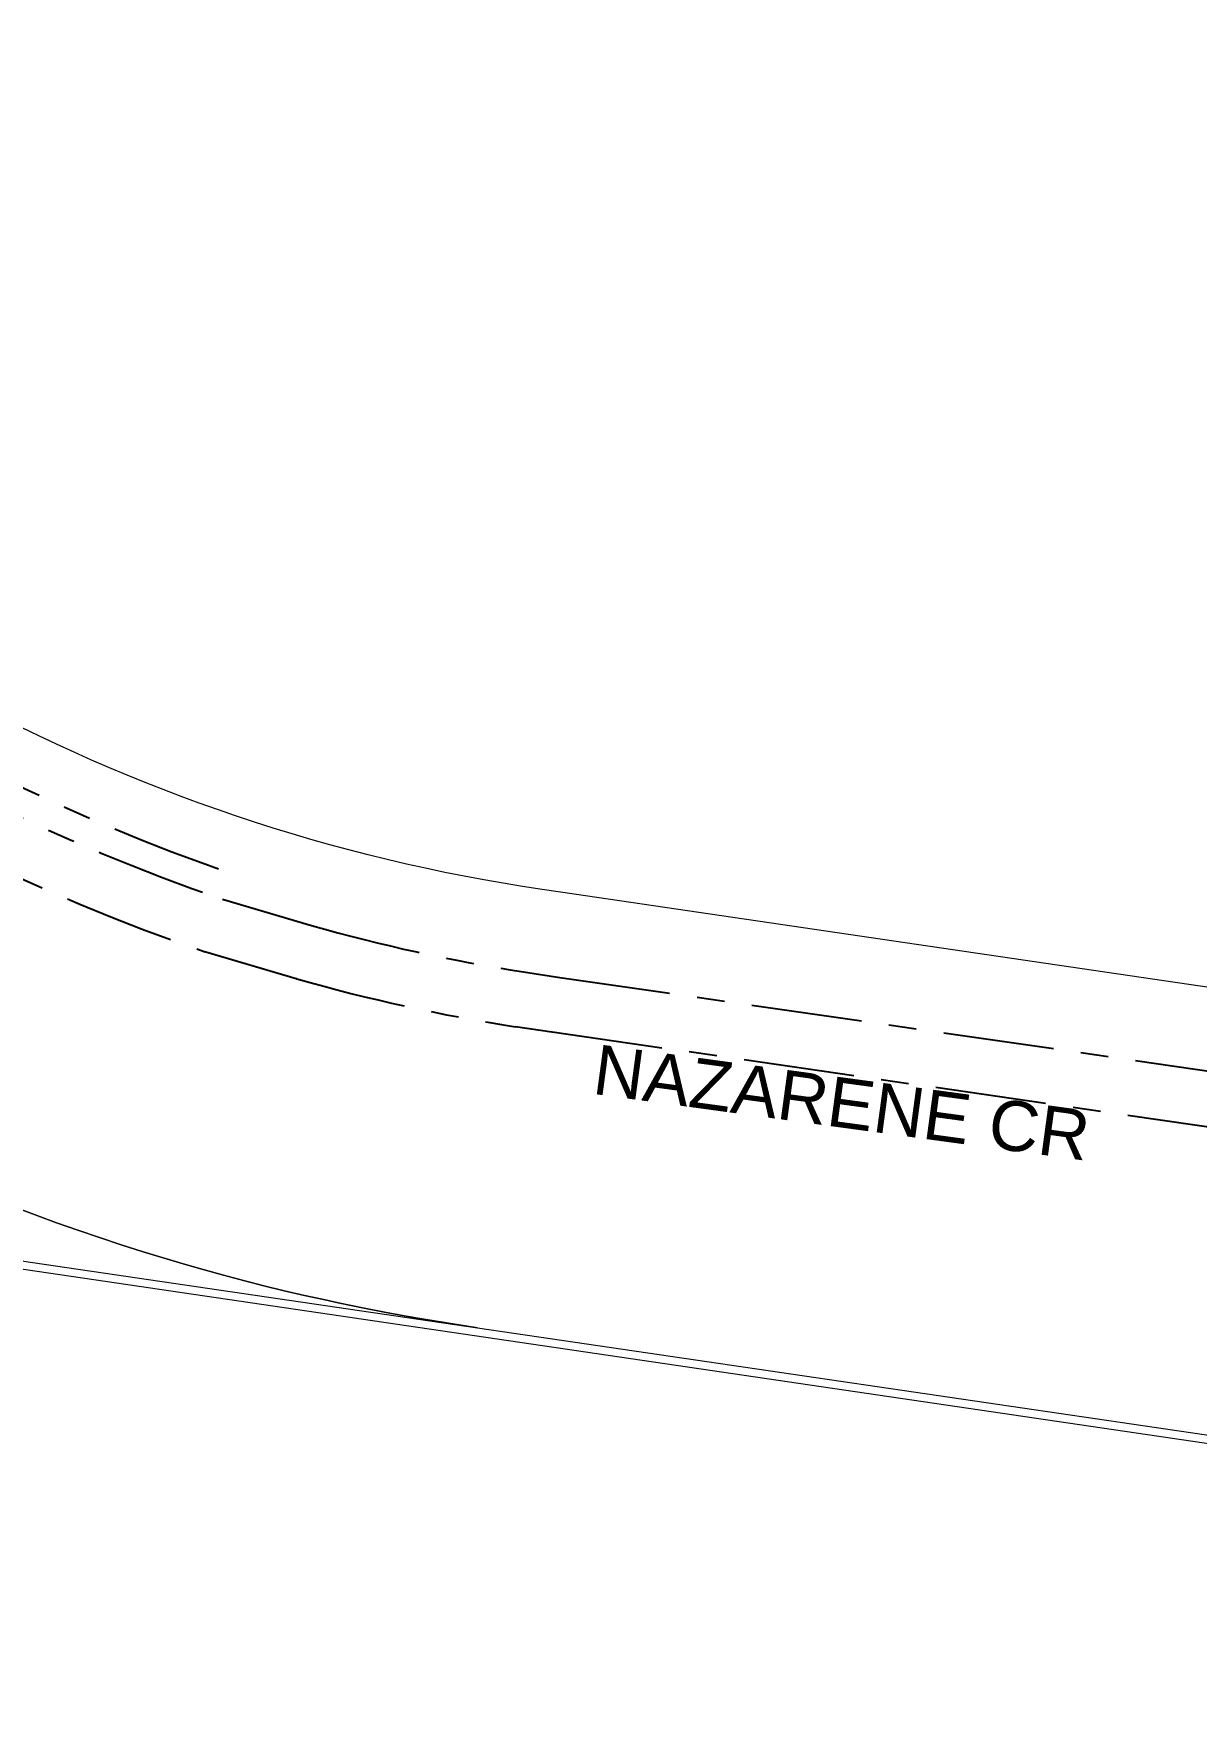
# Model space of a CAD drawing. Header units: metres. Extents: x 302924 to 304532, y 6268290 to 6269135.
# Drawn here: x 304257.1 to 304299.1, y 6268519.4 to 6268580.1 of the extents above; entities that cross this region are included whole.
import ezdxf

# ---------------------------------------------------------------- set-up
doc = ezdxf.new("R2010")
doc.units = ezdxf.units.M
doc.linetypes.add('Cable Exist UG', pattern=[7, 4, -1, 1, -1])
for name, color, linetype, lineweight in [('_User Miscellaneous1', 30, 'Continuous', 13), ('_User Miscellaneous5', 121, 'Continuous', 13), ('_User_HV_Exist', 1, 'Continuous', 35), ('_User_LV_Exist', 5, 'Continuous', 35), ('Cadastre Roads_SP_EXT', 218, 'Continuous', 15), ('Mains_HV_EXT', 13, 'Continuous', 25), ('Mains_LV_EXT', 163, 'Continuous', 25)]:
    doc.layers.add(name, color=color, linetype=linetype, lineweight=lineweight)
doc.styles.get("Standard").update_dxf_attribs({"font": 'arial.ttf'})

msp = doc.modelspace()

# ---------------------------------------------------------------- linework, layer by layer
at = {"layer": '_User Miscellaneous5', "linetype": 'Continuous', "transparency": 33554597}
msp.add_lwpolyline([(304491.222, 6268501.005), (304171.417, 6268548.046), (304162.321, 6268486.148), (304483.826, 6268438.112), (304491.222, 6268501.005)], close=True, dxfattribs=at)
msp.add_lwpolyline([(304207.5252, 6268543.0329), (304273.1497, 6268533.3904), (304271.2057, 6268533.7007), (304271.2057, 6268533.7007), (304270.4984, 6268533.8245), (304269.7875, 6268533.9572), (304269.0554, 6268534.1013), (304268.5831, 6268534.1931), (304268.1131, 6268534.2919), (304267.6455, 6268534.3986), (304266.9074, 6268534.5606), (304266.1707, 6268534.7325), (304265.4356, 6268534.9113), (304264.7028, 6268535.0963), (304263.9731, 6268535.2912), (304263.2451, 6268535.4921), (304262.5185, 6268535.7), (304261.7958, 6268535.9169), (304261.074, 6268536.1399), (304260.2867, 6268536.3903), (304259.5001, 6268536.6477), (304258.7207, 6268536.9132), (304257.9429, 6268537.1867), (304257.1734, 6268537.4653), (304256.4068, 6268537.754)], dxfattribs=at)
at = {"layer": 'Cadastre Roads_SP_EXT', "linetype": 'Continuous'}
for points in [[(304301.3713, 6268545.4091), (304289.0038, 6268547.2277), (304276.6362, 6268549.0462), (304275.479, 6268549.2164), (304274.7753, 6268549.3244), (304274.0722, 6268549.4393), (304273.3715, 6268549.5622), (304272.6714, 6268549.6941), (304271.9736, 6268549.833), (304271.2765, 6268549.9798), (304270.5818, 6268550.1337), (304269.8886, 6268550.2965), (304269.1968, 6268550.4663), (304268.5074, 6268550.6442), (304267.8204, 6268550.83), (304267.1348, 6268551.0239), (304266.4516, 6268551.2247), (304265.7708, 6268551.4335), (304265.093, 6268551.6494), (304264.4169, 6268551.8733), (304263.7572, 6268552.0994), (304263.1007, 6268552.3336), (304262.4466, 6268552.5738), (304261.7949, 6268552.822), (304261.1463, 6268553.0773), (304260.5001, 6268553.3396), (304259.8569, 6268553.6088), (304259.2171, 6268553.8852), (304258.5804, 6268554.1685), (304257.9469, 6268554.4589), (304257.3157, 6268554.7563), (304256.6886, 6268555.0597)], [(304256.4069, 6268537.754), (304257.1733, 6268537.4653), (304257.9429, 6268537.1867), (304258.7207, 6268536.9131), (304259.5, 6268536.6477), (304260.2866, 6268536.3903), (304261.074, 6268536.1399), (304261.7959, 6268535.917), (304262.5185, 6268535.7), (304263.245, 6268535.4921), (304263.9731, 6268535.2911), (304264.7028, 6268535.0963), (304265.4355, 6268534.9113), (304266.1707, 6268534.7324), (304266.9073, 6268534.5606), (304267.6455, 6268534.3986), (304268.1132, 6268534.2919), (304268.5831, 6268534.1931), (304269.0555, 6268534.1013), (304269.7874, 6268533.9571), (304270.4983, 6268533.8245), (304271.2057, 6268533.7008), (304273.1497, 6268533.3905), (304308.5628, 6268528.1986)]]:
    msp.add_lwpolyline(points, dxfattribs=at)
at = {"layer": 'Mains_HV_EXT', "linetype": 'Cable Exist UG'}
for points in [[(304265.634, 6268626.5732), (304264.7005, 6268624.656), (304264.7005, 6268624.656), (304260.0652, 6268625.2049), (304260.0652, 6268625.2049), (304258.3459, 6268613.4887), (304256.9889, 6268604.0449), (304255.4447, 6268594.4617), (304253.5035, 6268582.1902), (304253.5035, 6268582.1902, -0.1096061), (304247.8683, 6268571.1612), (304247.8683, 6268571.1612), (304244.8541, 6268567.4263), (304246.054, 6268557.9553), (304247.1867, 6268557.1955), (304247.1867, 6268557.1955, 0.0651815), (304263.9455, 6268548.8606), (304263.9455, 6268548.8606), (304267.1606, 6268547.9132), (304267.1606, 6268547.9132, 0.0305301), (304274.8074, 6268546.2369), (304274.8074, 6268546.2369), (304276.1247, 6268546.0434), (304300.8793, 6268542.4683)], [(304300.5886, 6268540.4895), (304275.834, 6268544.0646), (304274.5167, 6268544.2581), (304274.5167, 6268544.2581, -0.0305156), (304266.6199, 6268545.9877), (304266.6199, 6268545.9877), (304266.5964, 6268545.9943), (304263.3346, 6268546.956), (304263.3114, 6268546.9638), (304263.3114, 6268546.9638, -0.0652755), (304246.0625, 6268555.5413)]]:
    msp.add_lwpolyline(points, format="xyb", dxfattribs=at)
at = {"layer": 'Mains_LV_EXT', "linetype": 'Cable Exist UG'}
msp.add_lwpolyline([(304264.2957, 6268549.7862, -0.0647156), (304247.7488, 6268558.0226), (304247.7488, 6268558.0226), (304246.9875, 6268558.53), (304245.9007, 6268567.1335), (304248.6488, 6268570.5361), (304248.6488, 6268570.5361, 0.1094737), (304254.4715, 6268581.9389), (304254.4715, 6268581.9389), (304255.1336, 6268585.0246), (304256.4845, 6268594.3158), (304257.9783, 6268603.8995)], format="xyb", dxfattribs=at)

# ---------------------------------------------------------------- texts
at = {"layer": '_User Miscellaneous1', "transparency": 33554687}
msp.add_text('NAZARENE CR', height=1.8, rotation=352.269545, dxfattribs=at).set_placement((304277.2511, 6268541.8464))
at = {"layer": '_User_HV_Exist', "transparency": 33554687}
msp.add_text('NAZARENE CR', height=1.8, rotation=352.269545, dxfattribs=at).set_placement((304277.2511, 6268541.8464))
at = {"layer": '_User_LV_Exist', "transparency": 33554687}
msp.add_text('NAZARENE CR', height=1.8, rotation=352.269545, dxfattribs=at).set_placement((304277.2511, 6268541.8464))

doc.saveas('drawing.dxf')
